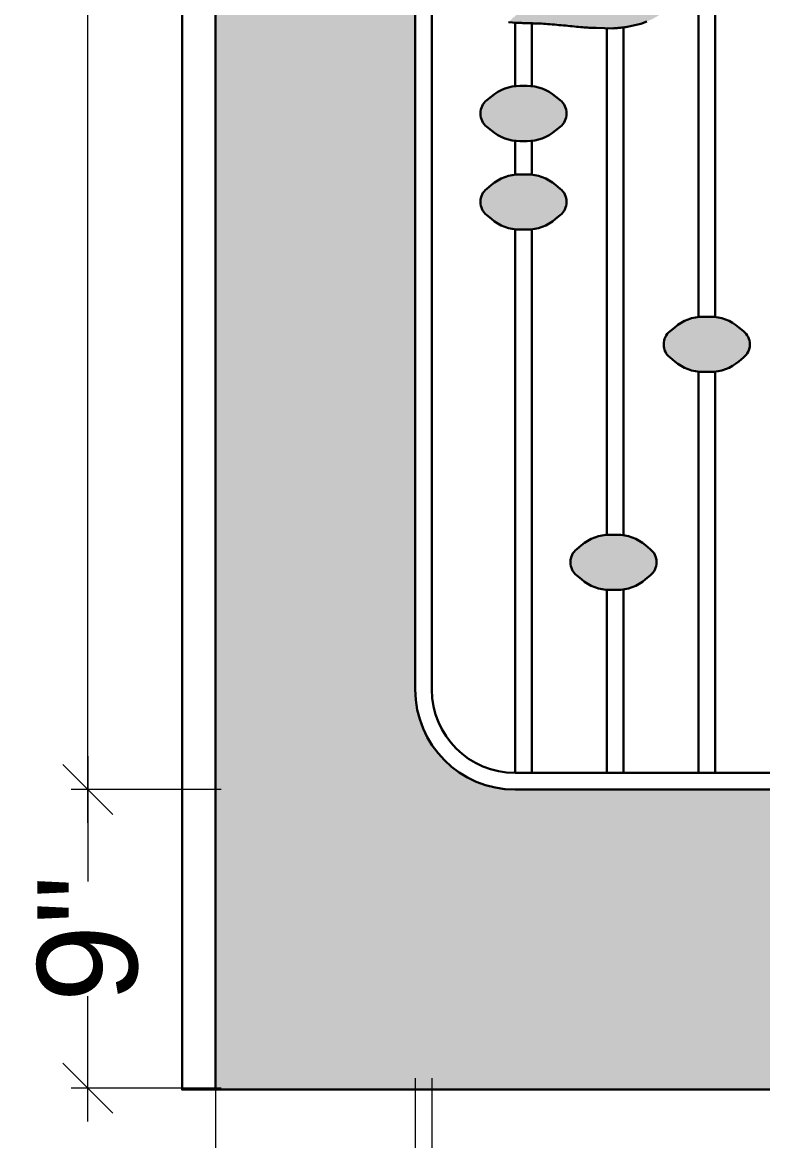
# Model space of a CAD drawing. Header units: millimetres. Extents: x 35877 to 3066687, y -650199 to -40525.
# Drawn here: x 147915.99 to 147938.2, y -180549.35 to -180515.79 of the extents above; entities that cross this region are included whole.
import ezdxf

# ---------------------------------------------------------------- set-up
doc = ezdxf.new("R2010")
doc.units = ezdxf.units.MM
doc.header["$MEASUREMENT"] = 0
doc.header["$PDMODE"] = 35
doc.linetypes.add('DASHED', pattern=[0.75, 0.5, -0.25])
doc.layers.get('Defpoints').update_dxf_attribs({"color": 220})
for name, color, linetype, lineweight in [('dim05', 1, 'Continuous', 13), ('Elevation 4.5', 206, 'Continuous', 5), ('FURNITURE', 32, 'Continuous', 9), ('furniture dimensions', 1, 'DASHED', 0), ('wall', 7, 'Continuous', 30)]:
    doc.layers.add(name, color=color, linetype=linetype, lineweight=lineweight)
doc.styles.add('Arial', font='arial.ttf')
doc.dimstyles.new('Archana', dxfattribs={"dimtxt": 2, "dimasz": 0.5, "dimexe": 0.5, "dimexo": 0.5, "dimgap": 0, "dimtad": 0, "dimzin": 0, "dimdsep": 46, "dimlunit": 4, "dimtxsty": 'Arial', "dimblk": 'OBLIQUE', "dimcen": 0, "dimdle": 1, "dimclrd": 256, "dimclre": 256, "dimclrt": 256, "dimadec": 0, "dimazin": 0, "dimtfac": 1, "dimtofl": 0, "dimtmove": 1, "dimatfit": 1, "dimldrblk": 'OBLIQUE', "dimfxl": 1, "dimfxlon": 1, "dimtolj": 1, "dimtzin": 0, "dimlwd": -1, "dimlwe": -1, "dimarcsym": 0})

# ---------------------------------------------------------------- blocks, each defined once
blk = doc.blocks.new('_Oblique')
at = {"layer": 'wall', "color": 0, "lineweight": -2}
blk.add_line((-0.5, -0.5), (0.5, 0.5), dxfattribs=at)
blk = doc.blocks.new('*D309')
at = {"layer": 'Defpoints', "color": 0, "linetype": 'Continuous', "lineweight": 0, "transparency": 16777216}
for p in [(147921.7815710935, -180534.7424682742), (147927.7771956997, -180534.7424682742), (147927.7771956997, -180551.4672579472)]:
    blk.add_point(p, dxfattribs=at)
at = {"layer": 'furniture dimensions', "color": 5, "linetype": 'ByBlock', "transparency": 16777216}
blk.add_line((147921.7815710935, -180547.4672579472), (147921.7815710935, -180551.9672579472), dxfattribs=at)
at = {"layer": 'furniture dimensions', "color": 5, "linetype": 'Continuous', "transparency": 16777216}
for p, q in [((147927.7771956997, -180547.4672579472), (147927.7771956997, -180551.9672579472)), ((147920.7815710935, -180551.4672579472), (147923.0471187308, -180551.4672579472)), ((147928.7771956997, -180551.4672579472), (147926.5116480624, -180551.4672579472))]:
    blk.add_line(p, q, dxfattribs=at)
at = {"layer": 'furniture dimensions', "color": 5, "linetype": 'Continuous', "transparency": 16777216, "xscale": 1.5, "yscale": 1.5, "zscale": 1.5, "rotation": 180}
blk.add_blockref('_Oblique', (147921.7815710935, -180551.4672579472), dxfattribs=at)
at = {"layer": 'furniture dimensions', "color": 5, "linetype": 'Continuous', "transparency": 16777216, "xscale": 1.5, "yscale": 1.5, "zscale": 1.5}
blk.add_blockref('_Oblique', (147927.7771956997, -180551.4672579472), dxfattribs=at)
at = {"layer": 'furniture dimensions', "linetype": 'Continuous', "lineweight": 0, "transparency": 16777216, "insert": (147924.7793833966, -180551.4672579472), "char_height": 3, "attachment_point": 5, "style": 'Arial'}
blk.add_mtext('\\A1;6"', dxfattribs=at)
blk = doc.blocks.new('*D310')
at = {"layer": 'Defpoints', "color": 0, "linetype": 'Continuous', "lineweight": 0, "transparency": 16777216}
for p in [(147927.7771956997, -180533.2727627084), (147928.2771956997, -180533.2727627084), (147928.2771956997, -180551.4672579472)]:
    blk.add_point(p, dxfattribs=at)
at = {"layer": 'furniture dimensions', "color": 5, "linetype": 'ByBlock', "transparency": 16777216}
blk.add_line((147927.7771956997, -180547.4672579472), (147927.7771956997, -180551.9672579472), dxfattribs=at)
at = {"layer": 'furniture dimensions', "color": 5, "linetype": 'Continuous', "transparency": 16777216}
for p, q in [((147928.2771956997, -180547.4672579472), (147928.2771956997, -180551.9672579472)), ((147927.7771956997, -180551.4672579472), (147926.2771956997, -180551.4672579472)), ((147927.7771956997, -180551.4672579472), (147928.2771956997, -180551.4672579472)), ((147928.0271956997, -180551.4672579472), (147928.7771956997, -180553.9672579472)), ((147928.2771956997, -180551.4672579472), (147929.7771956997, -180551.4672579472))]:
    blk.add_line(p, q, dxfattribs=at)
at = {"layer": 'furniture dimensions', "color": 5, "linetype": 'Continuous', "transparency": 16777216, "xscale": 1.5, "yscale": 1.5, "zscale": 1.5}
blk.add_blockref('_Oblique', (147927.7771956997, -180551.4672579472), dxfattribs=at)
at = {"layer": 'furniture dimensions', "color": 5, "linetype": 'Continuous', "transparency": 16777216, "xscale": 1.5, "yscale": 1.5, "zscale": 1.5, "rotation": 180}
blk.add_blockref('_Oblique', (147928.2771956997, -180551.4672579472), dxfattribs=at)
at = {"layer": 'furniture dimensions', "linetype": 'Continuous', "lineweight": 0, "transparency": 16777216, "insert": (147930.3600742808, -180553.9672579472), "char_height": 3, "attachment_point": 5, "style": 'Arial'}
blk.add_mtext('\\A1;1"', dxfattribs=at)
blk = doc.blocks.new('*D313')
at = {"layer": 'Defpoints', "color": 0, "linetype": 'Continuous', "lineweight": 0, "transparency": 16777216}
for p in [(147917.9567852311, -180538.8119476446), (147931.221075137, -180538.8119476446), (147929.9707800871, -180547.7685978497)]:
    blk.add_point(p, dxfattribs=at)
at = {"layer": 'furniture dimensions', "color": 5, "linetype": 'Continuous', "transparency": 16777216}
for p, q in [((147917.9567852311, -180537.8119476446), (147917.9567852311, -180541.5661936203)), ((147921.9567852311, -180538.8119476446), (147917.4567852311, -180538.8119476446)), ((147917.9567852311, -180548.7685978497), (147917.9567852311, -180545.014351874))]:
    blk.add_line(p, q, dxfattribs=at)
at = {"layer": 'furniture dimensions', "color": 5, "linetype": 'ByBlock', "transparency": 16777216}
blk.add_line((147921.9567852311, -180547.7685978497), (147917.4567852311, -180547.7685978497), dxfattribs=at)
at = {"layer": 'furniture dimensions', "color": 5, "linetype": 'Continuous', "transparency": 16777216, "xscale": 1.5, "yscale": 1.5, "zscale": 1.5}
for p, rotation in [((147917.9567852311, -180538.8119476446), 90), ((147917.9567852311, -180547.7685978497), 270)]:
    blk.add_blockref('_Oblique', p, dxfattribs=dict(at, rotation=rotation))
at = {"layer": 'furniture dimensions', "linetype": 'Continuous', "lineweight": 0, "transparency": 16777216, "insert": (147917.9567852311, -180543.2902727471), "char_height": 3, "attachment_point": 5, "rotation": 90, "style": 'Arial'}
blk.add_mtext('\\A1;9"', dxfattribs=at)
blk = doc.blocks.new('*D314')
at = {"layer": 'Defpoints', "color": 0, "linetype": 'Continuous', "lineweight": 0, "transparency": 16777216}
for p in [(147917.9567852312, -180463.8178476895), (147930.7771956997, -180463.8178476895), (147930.7771956997, -180538.8119476446)]:
    blk.add_point(p, dxfattribs=at)
at = {"layer": 'furniture dimensions', "color": 5, "linetype": 'Continuous', "transparency": 16777216}
for p, q in [((147917.9567852312, -180462.8178476895), (147917.9567852312, -180497.3193315006)), ((147921.9567852312, -180463.8178476895), (147917.4567852312, -180463.8178476895)), ((147917.9567852312, -180539.8119476446), (147917.9567852312, -180505.3104638335))]:
    blk.add_line(p, q, dxfattribs=at)
at = {"layer": 'furniture dimensions', "color": 5, "linetype": 'ByBlock', "transparency": 16777216}
blk.add_line((147921.9567852312, -180538.8119476446), (147917.4567852312, -180538.8119476446), dxfattribs=at)
at = {"layer": 'furniture dimensions', "color": 5, "linetype": 'Continuous', "transparency": 16777216, "xscale": 1.5, "yscale": 1.5, "zscale": 1.5}
for p, rotation in [((147917.9567852312, -180463.8178476895), 90), ((147917.9567852312, -180538.8119476446), 270)]:
    blk.add_blockref('_Oblique', p, dxfattribs=dict(at, rotation=rotation))
at = {"layer": 'furniture dimensions', "linetype": 'Continuous', "lineweight": 0, "transparency": 16777216, "insert": (147917.9567852312, -180501.314897667), "char_height": 3, "attachment_point": 5, "rotation": 90, "style": 'Arial'}
blk.add_mtext('\\A1;6\'-3"', dxfattribs=at)

msp = doc.modelspace()

# ---------------------------------------------------------------- hatches: boundary and pattern name
at = {"layer": 'dim05', "lineweight": 0, "true_color": 0xa47149, "transparency": 33554630}
h = msp.add_hatch(color=35, dxfattribs=at)
h.dxf.hatch_style = 1
h.paths.add_polyline_path([(147967.7670996476, -180455.8526228707), (147921.7750088354, -180455.8526228707), (147921.7826582461, -180547.8119476445), (147967.7747490583, -180547.8119476445), (147967.7735097604, -180532.9134151558), (147961.7747490583, -180532.9134151558), (147961.7747490583, -180535.8119476445, -0.4142135623730951), (147958.7747490583, -180538.8119476445), (147930.7771956997, -180538.8119476445, -0.4142135623730951), (147927.7771956997, -180535.8119476445), (147927.7771956997, -180466.8178476894, -0.4142135623730951), (147930.7771956997, -180463.8178476894), (147958.7747490583, -180463.8178476894, -0.4142135623730951), (147961.7747490583, -180466.8178476894), (147961.7747490583, -180493.7135500387), (147967.7702490159, -180493.7135500387)])
at = {"layer": 'Elevation 4.5', "lineweight": 0, "true_color": 0x000000, "transparency": 33554628}
h = msp.add_hatch(color=18, dxfattribs=at)
h.dxf.hatch_style = 1
edge = h.paths.add_edge_path()
edge.add_arc((147952.8508773638, -180524.1670195009), 22.71277757108558, 507.18851789711357, 507.8382754307384, ccw=False)
edge.add_arc((147947.5707661754, -180520.7627222456), 16.43035654375045, 506.36276235670414, 507.1885178933482, ccw=False)
edge.add_arc((147948.5494682203, -180521.4139185722), 17.60590507442646, 505.7126965902337, 506.36267839571167, ccw=False)
edge.add_arc((147934.560591755, -180511.87589574), 0.674793347500813, 498.8310564494863, 505.71269656689344, ccw=False)
edge.add_arc((147934.9573083866, -180512.2228152424), 1.201801152872894, 484.0079692633073, 498.83105645645423, ccw=False)
edge.add_arc((147934.9357286957, -180512.1908316318), 1.163218327600577, 468.8201198875571, 484.007969265302, ccw=False)
edge.add_arc((147934.8984924057, -180512.0815825488), 1.047797777297143, 452.784597418169, 468.8200135968284, ccw=False)
edge.add_arc((147934.8846219083, -180511.7964084135), 0.7622865198643559, 432.43001919093206, 452.78459742634254, ccw=False)
edge.add_arc((147934.7254152607, -180512.2992052135), 1.289687106465092, 425.01576951251707, 432.4300191824818, ccw=False)
edge.add_arc((147934.1618449777, -180513.5086545549), 2.62399560651567, 420.65778612325323, 425.015769527549, ccw=False)
edge.add_arc((147933.5542940411, -180514.5894309993), 3.863832637452334, 417.08159717631605, 420.65778610862327, ccw=False)
edge.add_arc((147930.9720889223, -180518.5781027079), 8.615388727239672, 415.1179514214472, 417.0815971825976, ccw=False)
edge.add_arc((147903.4933464749, -180557.9942683276), 56.66448235709579, 414.95139004013964, 415.11795143395045, ccw=False)
edge.add_arc((147916.9732616477, -180538.7776744308), 33.19140002734221, 414.70247114536494, 414.95138999453985, ccw=False)
edge.add_arc((147896.3556395337, -180567.8996496454), 68.87298886579251, 414.599881686053, 414.7024711920124, ccw=False)
edge.add_arc((147936.1052624719, -180511.966741106), 0.2543122433924807, 409.23396222174586, 414.5998816835639, ccw=False)
edge.add_arc((147936.2601054108, -180511.7871387161), 0.01717651394238802, 298.2086449427716, 409.2339621064502, ccw=False)
edge.add_arc((147935.5817023066, -180510.5223805288), 1.452392192579913, 293.39255604367804, 298.2086449264236, ccw=False)
edge.add_arc((147935.5105790972, -180510.357965886), 1.631530925651959, 287.9265988577175, 293.39255603968763, ccw=False)
edge.add_arc((147935.3459131225, -180509.8489582611), 2.166510967779784, 283.5076512464655, 287.9265988597203, ccw=False)
edge.add_line((147935.8519563801, -180511.9555408004), (147935.6676514228, -180511.9998145372))
edge.add_line((147935.6676514228, -180511.9998145372), (147935.6767006181, -180512.1548009284))
edge.add_arc((147936.4285088108, -180512.1109050797), 0.7530885764697608, 183.3415367850405, 189.8132274063442)
edge.add_arc((147941.1204168028, -180511.2993563028), 5.514665208493895, 189.8132273977349, 191.3045693805245)
edge.add_arc((147941.771101821, -180511.1692895677), 6.178222552240888, 191.3045063873774, 192.83882660824)
edge.add_arc((147942.0222879044, -180511.1120471916), 6.435848517784304, 192.8387855309574, 194.327813124649)
edge.add_arc((147924.1067040918, -180515.6879352142), 12.0548760364553, 372.79593632246485, 374.32781313336847, ccw=False)
edge.add_arc((147931.9694736732, -180513.9021442324), 3.991862026780903, 369.3030193230325, 372.795936313089, ccw=False)
edge.add_arc((147932.5824778106, -180513.8017234482), 3.370687006033028, 365.4349192712607, 369.3029465733015, ccw=False)
edge.add_arc((147929.4317868762, -180514.101488906), 6.535606071972467, 363.0776751452507, 365.434919261805, ccw=False)
edge.add_arc((147933.3552631275, -180513.8905342316), 2.606462683265474, 348.2130280679449, 363.0776751474744, ccw=False)
edge.add_arc((147934.1510561801, -180514.056595224), 1.793527977553087, 328.5414436490827, 348.21302806692677, ccw=False)
edge.add_arc((147934.2159520727, -180514.0962989381), 1.717449979413286, 308.3756672838874, 328.5414436466636, ccw=False)
edge.add_arc((147933.8888471177, -180513.6832349513), 2.244346087587395, 291.87328044192355, 308.37566728397655, ccw=False)
edge.add_line((147934.7249895886, -180515.7660107744), (147934.5458754949, -180515.8379171693))
edge.add_line((147934.5458754949, -180515.8379171693), (147934.1866261934, -180515.9197168652))
edge.add_arc((147933.891657756, -180514.3802501374), 1.567470632925063, 277.56564977978604, 280.84665759657577, ccw=False)
edge.add_arc((147933.3486513235, -180510.2919108543), 5.691712875962254, 276.30901441719755, 277.5656498050415, ccw=False)
edge.add_arc((147933.2872049945, -180509.7361386393), 6.250871535311828, 275.0656264996744, 276.3090143952424, ccw=False)
edge.add_arc((147933.4176262254, -180511.207448402), 4.773792622310335, 273.5437563876856, 275.06562649984016, ccw=False)
edge.add_line((147933.7126981199, -180515.9721129838), (147933.2058583748, -180515.9563991877))
edge.add_line((147933.2058583748, -180515.9563991877), (147933.079926748, -180515.9563991877))
edge.add_arc((147933.0799267484, -180514.9078229315), 1.048576256143861, 265.59734921097856, 269.99999997773614, ccw=False)
edge.add_arc((147935.2542254019, -180486.6673705814), 29.37260710579882, 265.2029313430513, 265.59734923576883, ccw=False)
edge.add_arc((147935.05057813, -180489.0944810169), 26.9369681186945, 264.689736578647, 265.20285114690364, ccw=False)
edge.add_arc((147936.0316693949, -180478.5396222124), 37.53732586980061, 264.28949384960623, 264.68967636624086, ccw=False)
edge.add_arc((147930.323722139, -180535.6199700205), 19.82770500941959, 444.2894938446994, 445.0815518794412)
edge.add_arc((147930.2430791403, -180536.5569065734), 20.76810566715427, 445.0815098229188, 445.8465121889648)
edge.add_arc((147930.4070572297, -180534.2987218664), 18.50397515314464, 445.8464822961825, 446.602538210004)
edge.add_arc((147931.3165603139, -180518.9785795876), 3.156859616249403, 446.6025382128933, 449.3996516514537)
edge.add_arc((147931.4331698087, -180507.8500617996), 7.972269097740296, 268.96301938768136, 269.39965163686344, ccw=False)
edge.add_line((147931.2888897721, -180515.8210252193), (147930.5786973672, -180515.7852584945))
edge.add_arc((147914.4544099808, -180498.4769341507), 23.65524752161354, 312.9716816911183, 316.0595494074697)
edge.add_arc((147919.9468702295, -180503.7920291949), 16.01214733226215, 316.1165142699844, 317.103223198142)
edge.add_arc((147928.8416737603, -180512.0566582847), 3.870416654803198, 317.1032232022504, 319.9367719981558)
edge.add_arc((148007.4207593471, -180578.1402468915), 98.80242968147073, 499.8483155018872, 499.9367720008196, ccw=False)
edge.add_arc((147994.2091885367, -180566.9948110597), 81.51757089850346, 499.7442981335809, 499.84824900162573, ccw=False)
edge.add_arc((147990.917730821, -180564.2079103357), 77.20474009557171, 499.6546188707312, 499.7442492773851, ccw=False)
edge.add_arc((147936.5799481505, -180518.0520779878), 5.909891156234724, 499.0555394568858, 499.6546188897753, ccw=False)
edge.add_arc((147926.2416346466, -180509.0826985338), 7.776981894013973, 319.0555394373171, 322.7772869498338)
edge.add_arc((147912.9084468401, -180498.9539249233), 24.52111375975269, 322.7772869481498, 324.358603487159)
edge.add_arc((147911.0155219124, -180497.5966540656), 26.85035160999695, 324.3586034888878, 325.9132567067927)
edge.add_arc((147916.5307873109, -180501.3289087175), 20.19093142486694, 325.9132567050606, 327.8382754334737)
edge = h.paths.add_edge_path(flags=16)
edge.add_arc((147934.9731122674, -180511.6361638363), 0.2322651146118047, 320.0565319747831, 335.5046511043514)
edge.add_arc((147935.025086761, -180511.6598448826), 0.1751499683182469, 335.5046511316532, 368.709610807853)
edge.add_arc((147935.0343076744, -180511.6584323015), 0.1658214834924032, 368.7096107950683, 403.3021900527262)
edge.add_arc((147935.0719390694, -180511.6229675529), 0.1141120038685766, 403.3021900449339, 446.9972035332137)
edge.add_arc((147935.0726473895, -180511.6094646102), 0.1005904958060329, 446.9972035441938, 494.9999851013681)
edge.add_arc((147935.0691728638, -180511.6059901206), 0.09567680006221069, 494.9999690421509, 528.6741215180718)
edge.add_arc((147935.229056001, -180511.6380130277), 0.2587353297781608, 528.674121517435, 544.70662123329)
edge.add_arc((147935.2424089343, -180511.6369136632), 0.272133442740565, 184.7066212300402, 200.3928668957784)
edge.add_arc((147935.1079482931, -180511.6869000732), 0.1286820390840577, 200.3928669125619, 227.8553518017901)
edge.add_arc((147935.1178444374, -180511.6759649358), 0.1434302898713241, 227.8553517775366, 249.4408274158013)
edge.add_arc((147935.0914627728, -180511.746304363), 0.06830621089635083, 249.4408274535614, 287.0166619993391)
edge.add_arc((147935.0869231299, -180511.731471289), 0.08381841382622764, 287.016661967595, 320.0565319813447)
edge = h.paths.add_edge_path(flags=16)
edge.add_arc((147934.0046839041, -180513.0460150349), 0.3224896342936749, 416.488537542685, 435.4540182361438)
edge.add_arc((147933.960195956, -180513.2174694115), 0.4996217341068242, 435.4540182223546, 449.1167772766733)
edge.add_arc((147933.9596130639, -180513.25527938), 0.5374361954011544, 449.116777292074, 462.3035776651715)
edge.add_arc((147933.943941813, -180513.1834260904), 0.4638938039961975, 462.3035776448494, 477.0290246828616)
edge.add_arc((147934.0159496812, -180513.3245726816), 0.622347246046015, 477.0290246944884, 488.8525266191497)
edge.add_arc((147934.1277562612, -180513.4633712602), 0.8005767519077509, 488.852526620897, 498.6414718494698)
edge.add_arc((147935.7794296197, -180514.9173938265), 3.00107817356593, 498.6414718435628, 502.7750812498119)
edge.add_arc((147987.2370859807, -180554.0111660966), 67.62470719938264, 502.7750812519495, 503.2057149838819)
edge.add_arc((147898.6436454625, -180487.7485861496), 43.00768952093476, 322.362346444899, 323.20571498449453, ccw=False)
edge.add_arc((147926.8549197847, -180509.5037421422), 7.382378137841509, 319.25591349601183, 322.36234644444687, ccw=False)
edge.add_arc((147927.9564680471, -180510.4526987669), 5.928443046414641, 315.6701561243863, 319.2559134963909, ccw=False)
edge.add_arc((147917.4546236078, -180500.1936932475), 20.60958506176154, 314.2519931123239, 315.6701561233273, ccw=False)
edge.add_arc((147944.7803826481, -180528.242417374), 18.5494245306522, 494.2519931123489, 495.1327331369088)
edge.add_arc((147935.3713218785, -180518.876850552), 5.27372242245683, 495.1327331428471, 497.3791390206788)
edge.add_arc((147937.1524645306, -180520.5158924356), 7.694244565161012, 497.379139006891, 498.5496968411185)
edge.add_arc((147931.4013037454, -180515.4365813937), 0.02122358009796283, 498.549696821558, 572.6178815668867)
edge.add_arc((147931.4890445222, -180515.3804302355), 0.125393616470867, 212.6178815554509, 264.115143123585)
edge.add_arc((147932.0190405453, -180510.238473825), 5.294591959775962, 264.1151431314591, 267.5967918650779)
edge.add_arc((147931.965217712, -180511.5209314233), 4.011005426326134, 267.5967918650412, 272.6627130661531)
edge.add_arc((147932.0263611244, -180512.8356570324), 2.694858799206424, 272.6627130656112, 279.4880150805329)
edge.add_arc((147931.9704861626, -180512.501331836), 3.033820962743133, 279.4880150801967, 294.1875493503518)
edge.add_arc((147932.2595413295, -180513.1448827375), 2.328334852051495, 294.187549350941, 312.1125866089341)
edge.add_arc((147932.4575137438, -180513.363886415), 2.033113430747092, 312.1125866110718, 331.436589996265)
edge.add_arc((147932.6389111983, -180513.4626345217), 1.826579595609213, 331.436513702412, 352.379205025697)
edge.add_arc((147933.0372245155, -180513.5159280103), 1.424716814798801, 352.3792050319467, 363.8392714698197)
edge.add_arc((147933.1504208764, -180513.5083315836), 1.311265848237073, 363.8392714641251, 376.0342070607451)
edge.add_arc((147933.4064730885, -180513.4347443258), 1.044849219870216, 376.0342070657481, 389.5828357131268)
edge.add_arc((147933.9525507795, -180513.1247453681), 0.4169159444802546, 389.5828357105138, 416.4885375356303)
h = msp.add_hatch(color=18, dxfattribs=at)
h.dxf.hatch_style = 1
h.paths.add_polyline_path([(147932.3200482626, -180518.5329061034, 0.2335693837455621), (147932.1300148729, -180518.1327661372), (147931.9853452049, -180518.018466755, 0.1866468864992518), (147931.1352724293, -180517.701970265), (147930.9189392043, -180517.701970265, 0.1866468864992447), (147930.0688664287, -180518.018466755), (147929.9241967607, -180518.1327661373, 0.2294381312187929), (147929.734163371, -180518.5250934247, 0.2335693837448415), (147929.9241967607, -180518.9252333909), (147930.0688664287, -180519.0395327731, 0.1866468864992493), (147930.9189392043, -180519.3560292631), (147931.1352724293, -180519.3560292631, 0.1866468864992456), (147931.9853452049, -180519.0395327731), (147932.1300148728, -180518.9252333909, 0.2294381312761698)])
h = msp.add_hatch(color=18, dxfattribs=at)
h.dxf.hatch_style = 1
h.paths.add_polyline_path([(147932.320099769, -180521.1869651014, 0.2335693837455621), (147932.1300663794, -180520.7868251353), (147931.9853967113, -180520.672525753, 0.1866468864992518), (147931.1353239357, -180520.3560292631), (147930.9189907108, -180520.3560292631, 0.1866468864992447), (147930.0689179352, -180520.672525753), (147929.9242482671, -180520.7868251353, 0.2294381312187929), (147929.7342148774, -180521.1791524228, 0.2335693837448415), (147929.9242482671, -180521.5792923889), (147930.0689179352, -180521.6935917712, 0.1866468864992493), (147930.9189907108, -180522.0100882611), (147931.1353239357, -180522.0100882611, 0.1866468864992456), (147931.9853967113, -180521.6935917712), (147932.1300663793, -180521.579292389, 0.2294381312761698)])
h = msp.add_hatch(color=18, dxfattribs=at)
h.dxf.hatch_style = 1
h.paths.add_polyline_path([(147937.8196919954, -180525.4602922913, 0.2335693837455621), (147937.6296586058, -180525.0601523252), (147937.4849889377, -180524.9458529429, 0.1866468864992518), (147936.6349161621, -180524.6293564529), (147936.4185829372, -180524.6293564529, 0.1866468864992447), (147935.5685101616, -180524.9458529429), (147935.4238404935, -180525.0601523252, 0.2294381312187929), (147935.2338071039, -180525.4524796126, 0.2335693837448415), (147935.4238404935, -180525.8526195788), (147935.5685101616, -180525.9669189611, 0.1866468864992493), (147936.4185829372, -180526.283415451), (147936.6349161621, -180526.283415451, 0.1866468864992456), (147937.4849889377, -180525.9669189611), (147937.6296586057, -180525.8526195788, 0.2294381312761698)])
h = msp.add_hatch(color=18, dxfattribs=at)
h.dxf.hatch_style = 1
h.paths.add_polyline_path([(147935.0208585355, -180531.9986100626, 0.2335693837455621), (147934.8308251459, -180531.5984700964), (147934.6861554778, -180531.4841707142, 0.1866468864992518), (147933.8360827022, -180531.1676742242), (147933.6197494772, -180531.1676742242, 0.1866468864992447), (147932.7696767017, -180531.4841707142), (147932.6250070336, -180531.5984700965, 0.2294381312187929), (147932.4349736439, -180531.9907973839, 0.2335693837448415), (147932.6250070336, -180532.3909373501), (147932.7696767017, -180532.5052367323, 0.1866468864992493), (147933.6197494772, -180532.8217332223), (147933.8360827022, -180532.8217332223, 0.1866468864992456), (147934.6861554778, -180532.5052367323), (147934.8308251458, -180532.3909373501, 0.2294381312761698)])

# ---------------------------------------------------------------- linework, layer by layer
at = {"layer": 'Elevation 4.5', "color": 18, "lineweight": 30, "true_color": 0x000000, "transparency": 33554687}
for p, q in [((147936.2768898695, -180481.0039810116), (147936.2768898695, -180519.4907744519)), ((147936.7768898695, -180480.9827545026), (147936.7768898695, -180519.5006567024)), ((147930.8193573846, -180515.8020584548), (147930.5786973672, -180515.7852584945)), ((147930.7772976431, -180515.7991223544), (147930.7772976431, -180516.6660600209)), ((147930.7772976431, -180515.7991223544), (147930.7772976431, -180516.6660600209)), ((147931.2772976431, -180515.8208069614), (147931.2772976431, -180516.6660600209)), ((147934.5458754949, -180515.8379171693), (147934.1866261934, -180515.9197168652)), ((147934.7249880795, -180515.7660113802), (147934.5458754949, -180515.8379171693)), ((147933.2058583748, -180515.9563991877), (147933.0799257069, -180515.9563991877)), ((147933.71269812, -180515.9721129838), (147933.2058583748, -180515.9563991877)), ((147933.5270937563, -180515.9663586026), (147933.5270937563, -180524.5764993515)), ((147933.5270937563, -180515.9663586026), (147933.5270937563, -180524.5764993515)), ((147934.0270937562, -180515.9430444864), (147934.0270937563, -180524.5863816019)), ((147934.0270937562, -180515.9430444864), (147934.0270937563, -180524.5863816019)), ((147930.7772976431, -180516.6660600209), (147930.7772976431, -180517.6785089257)), ((147931.2772976431, -180516.6660600209), (147931.2772976431, -180517.6785089257)), ((147930.7772976431, -180519.3474651506), (147930.7772976431, -180520.3599140554)), ((147931.2772976431, -180519.3474651506), (147931.2772976431, -180520.3599140554)), ((147936.2768898695, -180519.4907744519), (147936.2768898695, -180524.6332412453)), ((147936.7768898695, -180519.5006567024), (147936.7768898695, -180524.6332412453)), ((147930.7772976431, -180522.0015241487), (147930.7772976431, -180538.2994162373)), ((147931.2772976431, -180522.0015241486), (147931.2772976431, -180538.3119476445)), ((147933.5270937563, -180524.5764993515), (147933.5270937563, -180531.1675891463)), ((147934.0270937563, -180524.5863816019), (147934.0270937563, -180531.1774713967)), ((147936.2768898695, -180526.2748513385), (147936.2768898695, -180538.2994162373)), ((147936.2768898695, -180526.2748513385), (147936.2768898695, -180534.6566496917)), ((147936.7768898695, -180526.2748513385), (147936.7768898695, -180538.3119476445)), ((147936.7768898695, -180526.2748513385), (147936.7768898695, -180534.6566496917)), ((147933.5270937563, -180532.8171389801), (147933.5270937563, -180538.2994162373)), ((147934.0270937563, -180532.8072567297), (147934.0270937563, -180538.3119476445))]:
    msp.add_line(p, q, dxfattribs=at)
msp.add_lwpolyline([(147968.7670996476, -180454.8526228707), (147920.7750088354, -180454.8526228707), (147920.7826582461, -180547.8119476445), (147968.7747490583, -180547.8119476445)], close=True, dxfattribs=at)
msp.add_lwpolyline([(147961.2747490583, -180493.7135500387), (147961.2747490583, -180466.8178476894, 0.4142135623730951), (147958.7747490583, -180464.3178476894), (147930.7771956997, -180464.3178476894, 0.4142135623730951), (147928.2771956997, -180466.8178476894), (147928.2771956997, -180535.8119476445, 0.4142135623730951), (147930.7771956997, -180538.3119476445), (147958.7747490583, -180538.3119476445, 0.4142135623730951), (147961.2747490583, -180535.8119476445), (147961.2747490583, -180532.9134151558)], format="xyb", dxfattribs=at)
for points in [[(147932.3202400889, -180518.5227537646), (147932.3202400889, -180518.5305664433, -0.2294381312374742), (147932.1302066992, -180518.9228937308), (147931.9855370311, -180519.0371931131, -0.1866468864992491), (147931.1354642556, -180519.353689603), (147930.9191310306, -180519.353689603, -0.1866468864992491), (147930.069058255, -180519.0371931131), (147929.924388587, -180518.9228937307, -0.2294381312374742), (147929.7343551973, -180518.5305664433), (147929.7343551973, -180518.5227537646, -0.2294381312374741), (147929.924388587, -180518.1304264771), (147930.069058255, -180518.0161270949, -0.1866468864992491), (147930.9191310306, -180517.6996306049), (147931.1354642556, -180517.6996306049, -0.1866468864992491), (147931.9855370311, -180518.0161270949), (147932.1302066992, -180518.1304264772, -0.2294381312374741)], [(147932.3202400889, -180521.1768127627), (147932.3202400889, -180521.1846254414, -0.2294381312374742), (147932.1302066991, -180521.5769527288), (147931.9855370311, -180521.6912521111, -0.1866468864992491), (147931.1354642556, -180522.0077486011), (147930.9191310306, -180522.0077486011, -0.1866468864992491), (147930.069058255, -180521.6912521111), (147929.924388587, -180521.5769527288, -0.2294381312374742), (147929.7343551973, -180521.1846254414), (147929.7343551973, -180521.1768127627, -0.2294381312374741), (147929.924388587, -180520.7844854752), (147930.069058255, -180520.6701860929, -0.1866468864992491), (147930.9191310306, -180520.353689603), (147931.1354642556, -180520.353689603, -0.1866468864992491), (147931.9855370311, -180520.6701860929), (147932.1302066992, -180520.7844854752, -0.2294381312374741)], [(147937.8198323153, -180525.4501399526), (147937.8198323153, -180525.4579526312, -0.2294381312374742), (147937.6297989256, -180525.8502799187), (147937.4851292575, -180525.964579301, -0.1866468864992491), (147936.635056482, -180526.2810757909), (147936.418723257, -180526.2810757909, -0.1866468864992491), (147935.5686504814, -180525.964579301), (147935.4239808134, -180525.8502799187, -0.2294381312374742), (147935.2339474237, -180525.4579526312), (147935.2339474237, -180525.4501399526, -0.2294381312374741), (147935.4239808134, -180525.0578126651), (147935.5686504814, -180524.9435132828, -0.1866468864992491), (147936.418723257, -180524.6270167929), (147936.635056482, -180524.6270167929, -0.1866468864992491), (147937.4851292575, -180524.9435132828), (147937.6297989256, -180525.0578126651, -0.2294381312374741)], [(147935.0209988554, -180531.9884577238), (147935.0209988554, -180531.9962704025, -0.2294381312374742), (147934.8309654657, -180532.38859769), (147934.6862957976, -180532.5028970723, -0.1866468864992491), (147933.8362230221, -180532.8193935622), (147933.6198897971, -180532.8193935622, -0.1866468864992491), (147932.7698170215, -180532.5028970723), (147932.6251473535, -180532.38859769, -0.2294381312374742), (147932.4351139638, -180531.9962704025), (147932.4351139638, -180531.9884577238, -0.2294381312374741), (147932.6251473535, -180531.5961304364), (147932.7698170215, -180531.4818310541, -0.1866468864992491), (147933.6198897971, -180531.1653345641), (147933.8362230221, -180531.1653345641, -0.1866468864992491), (147934.6862957976, -180531.4818310541), (147934.8309654657, -180531.5961304364, -0.2294381312374741)]]:
    msp.add_lwpolyline(points, format="xyb", close=True, dxfattribs=at)
for centre, radius, start, end in [((147931.1866818878, -180510.5401460615), 5.274717938023607, 266.0067643553886, 267.2349449276414), ((147931.5636527638, -180502.7348087005), 13.08915319337521, 267.2349539160697, 267.8578720970819), ((147931.5829555067, -180502.2182577277), 13.60606469751603, 267.8579505656908, 268.4765142993029), ((147931.4331698079, -180507.8500618005), 7.972269096788517, 268.4765259327448, 269.399670536156), ((147931.3165603139, -180518.9785795879), 3.156859616601853, 86.60256285979156, 89.3996039381551), ((147930.4070572291, -180534.2987218673), 18.50397515404232, 85.84647004985084, 86.60254241332984), ((147930.243079141, -180536.5569065737), 20.7681056674129, 85.08149087699472, 85.84650128127568), ((147930.3237221396, -180535.6199700204), 19.8277050092522, 84.28947833084672, 85.08153203302471), ((147936.0316693982, -180478.5396222136), 37.53732586885415, 264.2895020406927, 264.6896553610108), ((147935.0505781302, -180489.0944810135), 26.93696812207203, 264.689707310667, 265.2028474573569), ((147935.2542254048, -180486.6673705817), 29.37260710572787, 265.202927950698, 265.5973517088439), ((147933.0799267481, -180514.9078229319), 1.048576255737577, 265.5974186441053, 269.9999431039906), ((147933.4176262256, -180511.2074484029), 4.773792621397258, 273.5437563887975, 275.0655099280791), ((147933.2872049935, -180509.7361386401), 6.250871534586711, 275.0655374832006, 276.3088437039742), ((147933.3486513249, -180510.2919108541), 5.691712876012644, 276.3088269271465, 277.5656545473787), ((147933.8916577557, -180514.3802501376), 1.567470632715429, 277.5656670727637, 280.8466576100743)]:
    msp.add_arc(centre, radius, start, end, dxfattribs=at)
at = {"layer": 'FURNITURE', "lineweight": 30, "transparency": 33554687}
msp.add_lwpolyline([(147967.7747490583, -180547.8119476445), (147967.7670996476, -180455.8526228707), (147921.7750088354, -180455.8526228707), (147921.7826582461, -180547.8119476445)], dxfattribs=at)
msp.add_lwpolyline([(147961.7747490583, -180493.7135500387), (147961.7747490583, -180466.8178476894, 0.414213562373095), (147958.7747490583, -180463.8178476894), (147930.7771956997, -180463.8178476894, 0.414213562373095), (147927.7771956997, -180466.8178476894), (147927.7771956997, -180535.8119476445, 0.414213562373095), (147930.7771956997, -180538.8119476445), (147958.7747490583, -180538.8119476445, 0.414213562373095), (147961.7747490583, -180535.8119476445), (147961.7747490583, -180532.9134151558)], format="xyb", dxfattribs=at)

# ---------------------------------------------------------------- dimensions: what is measured, and where the dimension line sits
at = {"layer": 'furniture dimensions', "color": 5, "linetype": 'Continuous', "lineweight": 0, "transparency": 33554687}
for base, p1, p2, picture, middle in [((147917.9567852312, -180463.8178476895), (147930.7771956997, -180538.8119476445), (147930.7771956997, -180463.8178476894), '*D314', (147917.9567852312, -180501.314897667)), ((147917.9567852311, -180538.8119476446), (147929.970780087, -180547.7685978496), (147931.2210751369, -180538.8119476445), '*D313', (147917.9567852311, -180543.2902727471))]:
    dim = msp.add_linear_dim(base=base, p1=p1, p2=p2, angle=90, dimstyle='Archana', override={"dimtxt": 3, "dimasz": 1.5, "dimdec": 0, "dimclrd": 5, "dimclre": 5, "dimfxl": 4}, dxfattribs=at)
    dim.commit()
    dim.dimension.update_dxf_attribs({"geometry": picture, "text_midpoint": middle})
dim = msp.add_linear_dim(base=(147928.2771956997, -180551.4672579472), p1=(147927.7771956997, -180533.2727627084), p2=(147928.2771956997, -180533.2727627084), dimstyle='Archana', override={"dimtxt": 3, "dimasz": 1.5, "dimdec": 0, "dimclrd": 5, "dimclre": 5, "dimfxl": 4}, dxfattribs=at)
dim.commit()
dim.dimension.update_dxf_attribs({"geometry": '*D310', "text_midpoint": (147928.7771956997, -180553.9672579472), "dimtype": 160})
dim = msp.add_linear_dim(base=(147927.7771956997, -180551.4672579472), p1=(147921.7815710935, -180534.7424682742), p2=(147927.7771956997, -180534.7424682742), dimstyle='Archana', override={"dimtxt": 3, "dimasz": 1.5, "dimdec": 0, "dimclrd": 5, "dimclre": 5, "dimfxl": 4}, dxfattribs=at)
dim.commit()
dim.dimension.update_dxf_attribs({"geometry": '*D309', "text_midpoint": (147924.7793833966, -180551.4672579472)})

doc.saveas('drawing.dxf')
